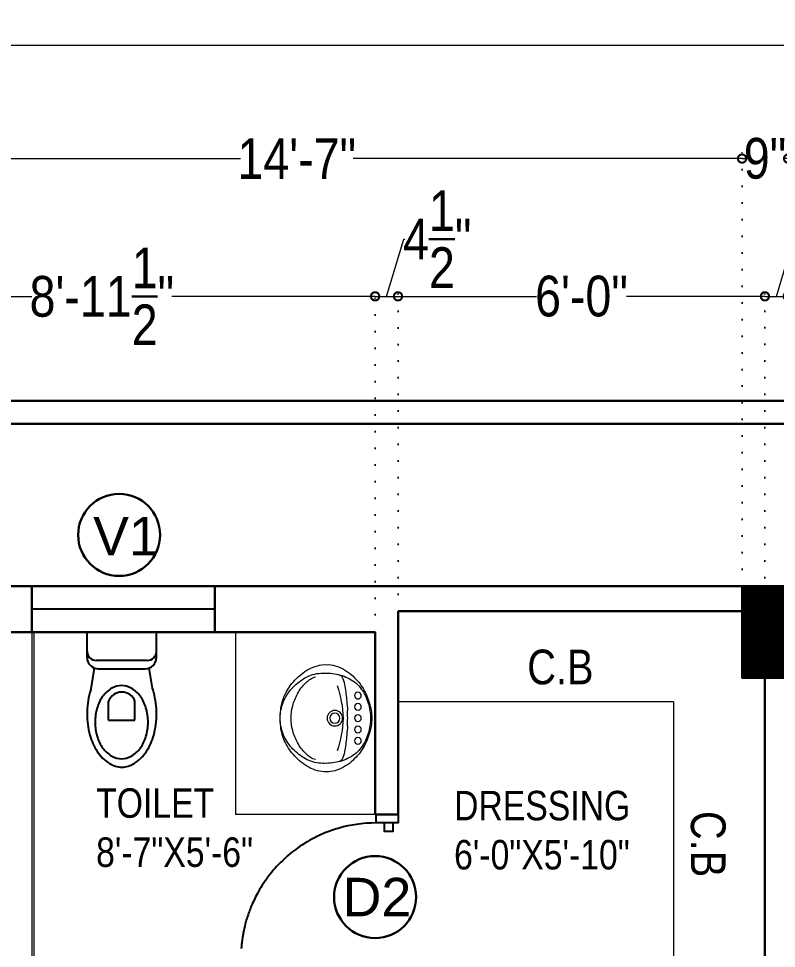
# Model space of a CAD drawing. Extents: x -454308 to 890911, y -14103 to 1343694.
# Drawn here: x 198766.5 to 198915.5, y 662091 to 662273.9 of the extents above; entities that cross this region are included whole.
import ezdxf

# ---------------------------------------------------------------- set-up
doc = ezdxf.new("R2010")
doc.units = 0
doc.header["$MEASUREMENT"] = 0
doc.header["$PDMODE"] = 32
doc.linetypes.add('DOT2', pattern=[3.175, 0, -3.175])
doc.layers.add('A-Door', color=144, linetype='Continuous')
doc.layers.add('ELE', color=7, linetype='Continuous')
for name, color, linetype, lineweight in [('A-Wall', 7, 'Continuous', 30), ('AR- Dim', 159, 'Continuous', 9), ('HATCH', 8, 'Continuous', 20), ('Layer3', 170, 'Continuous', 13), ('P-SANIT', 53, 'Continuous', 9), ('sill', 32, 'Continuous', 25), ('Text', 55, 'Continuous', 25), ('TILE', 252, 'Continuous', 0), ('WINDOW', 147, 'Continuous', 25)]:
    doc.layers.add(name, color=color, linetype=linetype, lineweight=lineweight)
doc.styles.add('AA_03.50', font='ARIALN.TTF', dxfattribs={"height": 8})
doc.styles.add('jag', font='arial.ttf')
doc.styles.get("Standard").update_dxf_attribs({"font": 'stylu.ttf', "height": 7})
doc.dimstyles.new('AA_03.50', dxfattribs={"dimtxt": 9, "dimasz": 3.25, "dimexe": 1.75, "dimexo": 3.375, "dimgap": 0.09, "dimtad": 0, "dimdec": 0, "dimzin": 3, "dimdsep": 46, "dimlunit": 4, "dimtxsty": 'AA_03.50', "dimblk": 'DOTSMALL', "dimcen": 0.09, "dimclre": 7, "dimadec": 0, "dimazin": 0, "dimtfac": 1, "dimtdec": 0, "dimtofl": 0, "dimtmove": 0, "dimatfit": 3, "dimfxl": 1, "dimtolj": 1, "dimtzin": 0, "dimlwd": -1, "dimarcsym": 0})

# ---------------------------------------------------------------- blocks, each defined once
blk = doc.blocks.new('OVALIN PLANTA Nº 2')
at = {"layer": 'P-SANIT'}
for centre, radius in [((-0.1016, -0.162), 0.015), ((-0.0508, -0.162), 0.015), ((0, -0.162), 0.015), ((0.0508, -0.162), 0.015), ((0.1016, -0.162), 0.015), ((0, -0.266), 0.035), ((0, -0.266), 0.0225)]:
    blk.add_circle(centre, radius, dxfattribs=at)
for centre, radius, start, end in [((0.0162, -0.3992), 0.3006, 106.8214, 120.9058), ((0.0169, -0.399), 0.2954, 99.9925, 113.5157), ((0.0034, -0.345), 0.2451, 90.7986, 107.628), ((0.0087, -0.4019), 0.297, 91.669, 98.331), ((-0.0034, -0.345), 0.2451, 72.372, 89.2014), ((-0.0087, -0.4019), 0.297, 81.669, 88.331), ((-0.0169, -0.399), 0.2954, 66.4843, 80.0075), ((-0.0162, -0.3992), 0.3006, 59.0942, 73.1786), ((0.0314, -0.3937), 0.3041, 123.9103, 138.5833), ((-0.0092, -0.3099), 0.2037, 116.7862, 136.849), ((0.0092, -0.3099), 0.2037, 43.151, 63.2138), ((-0.0314, -0.3937), 0.3041, 41.4167, 56.0897), ((-0.0417, -0.3252), 0.2039, 139.4152, 162.642), ((0.0027, -0.2979), 0.2049, 141.5769, 161.5925), ((-0.0021, -0.8268), 0.6186, 92.9716, 96.8438), ((-0.0269, 0.1154), 0.3245, 268.7043, 274.7481), ((0.0269, 0.1154), 0.3245, 265.2519, 271.2957), ((0.0021, -0.8268), 0.6186, 83.1562, 87.0284), ((-0.0027, -0.2979), 0.2049, 18.4075, 38.4231), ((0.0417, -0.3252), 0.2039, 17.358, 40.5848), ((0.0391, -0.3064), 0.2422, 162.407, 179.1897), ((-0.1674, -0.2578), 0.03, 111.7839, 166.7564), ((-0.1217, -0.3722), 0.1532, 97.9638, 111.7839), ((0.0328, -0.8211), 0.594, 93.1697, 107.6655), ((0.0716, -1.7537), 1.5482, 95.4652, 97.9638), ((-0.0328, -0.8211), 0.594, 72.3345, 86.8303), ((-0.0716, -1.7537), 1.5482, 82.0362, 84.5348), ((0.1217, -0.3722), 0.1532, 68.2161, 82.0362), ((0.1674, -0.2578), 0.03, 13.2436, 68.2161), ((-0.0391, -0.3064), 0.2422, 0.8103, 17.593), ((-0.1344, -0.2962), 0.1068, 162.642, 183.6576), ((0.1344, -0.2962), 0.1068, 356.3424, 17.358), ((-0.1066, -0.3091), 0.1345, 177.3925, 195.3301), ((-0.0279, -0.3153), 0.1755, 175.9697, 187.6164), ((0.0279, -0.3153), 0.1755, 352.3836, 4.0303), ((0.1066, -0.3091), 0.1345, 344.6699, 2.6075), ((-0.0596, -0.2962), 0.1833, 195.3301, 221.2175), ((-0.0259, -0.3151), 0.1776, 187.6164, 210.8024), ((-0.0995, -0.3288), 0.0902, 195.555, 227.7101), ((0.0995, -0.3288), 0.0902, 312.2899, 344.445), ((0.0259, -0.3151), 0.1776, 329.1976, 352.3836), ((0.0596, -0.2962), 0.1833, 318.7825, 344.6699), ((0.0069, -0.2583), 0.2587, 217.8305, 235.1979), ((0.0739, -0.241), 0.3015, 213.186, 226.814), ((-0.031, -0.2788), 0.1741, 222.0906, 243.055), ((0.031, -0.2788), 0.1741, 296.945, 317.9094), ((-0.0739, -0.241), 0.3015, 313.186, 326.814), ((-0.0069, -0.2583), 0.2587, 304.8021, 322.1695), ((-0.01, -0.258), 0.2024, 240.4039, 257.0248), ((-0.0057, -0.3022), 0.1609, 252.0048, 272.03), ((0.0057, -0.3022), 0.1609, 267.97, 287.9952), ((0.01, -0.258), 0.2024, 282.9752, 299.5961), ((-0.0155, -0.2956), 0.2153, 234.441, 254.5665), ((0.0049, -0.306), 0.2069, 228.423, 248.4383), ((0.0028, -0.3035), 0.2085, 249.2189, 269.2227), ((-0.0028, -0.3035), 0.2085, 270.7773, 290.7811), ((-0.0049, -0.306), 0.2069, 291.5617, 311.577), ((0.0155, -0.2956), 0.2153, 285.4335, 305.559), ((0, -0.2078), 0.3042, 256.1489, 270.0051), ((0, -0.2078), 0.3042, 269.9949, 283.8511)]:
    blk.add_arc(centre, radius, start, end, dxfattribs=at)
blk = doc.blocks.new('EGVSVS')
at = {"layer": 'A-Wall'}
h = blk.add_hatch(dxfattribs=at)
h.set_pattern_fill('ANSI31', color=256, style=0)
h.set_pattern_definition([(45, (0, 0), (-0.088388347648, 0.088388347648), [])])
h.paths.add_polyline_path([(188258.49, 672097.51), (188258.49, 672106.51), (188240.49, 672106.51), (188240.49, 672097.51)])
blk.add_lwpolyline([(188240.49, 672106.51), (188258.49, 672106.51), (188258.49, 672097.51), (188240.49, 672097.51)], close=True, dxfattribs=at)
blk = doc.blocks.new('qwewerer')
at = {"layer": 'ELE', "color": 30}
for p, q in [((5777.8647, -153.8252), (5777.8647, -153.9319)), ((5778.0138, -153.8252), (5778.0138, -153.9319)), ((5778.0724, -154.1163), (5777.8062, -154.1163)), ((5777.7423, -154.1802), (5777.7423, -154.3243)), ((5777.7955, -154.1632), (5778.083, -154.1632)), ((5778.1363, -154.1802), (5778.1363, -154.3243)), ((5778.1363, -154.3243), (5777.7423, -154.3243))]:
    blk.add_line(p, q, dxfattribs=at)
for points in [[(5777.9393, -153.5586, 0.142494), (5777.8688, -153.5791, 0.10717), (5777.8, -153.6472, 0.078641), (5777.7582, -153.7405, 0.066012), (5777.7423, -153.8609, 0.066012), (5777.7582, -153.9814, 0.019964), (5777.766, -154.0063, 0.10717)], [(5778.1136, -154.0031, 0.017373), (5778.1203, -153.9814, 0.066012), (5778.1363, -153.8609, 0.066012), (5778.1203, -153.7405, 0.078641), (5778.0786, -153.6472, 0.10717), (5778.0098, -153.5791, 0.142494), (5777.9393, -153.5586, 0.142494)]]:
    blk.add_lwpolyline(points, format="xyb", dxfattribs=at)
blk.add_lwpolyline([(5777.9404, -153.6057, 0.130744), (5777.8857, -153.6203, 0.106529), (5777.8342, -153.6665, 0.083979), (5777.8023, -153.7312, 0.07291), (5777.7903, -153.8133, 0.07291), (5777.8023, -153.8954, 0.083979), (5777.8342, -153.9601, 0.106529), (5777.8857, -154.0063, 0.130744), (5777.9404, -154.0209, 0.130744), (5777.9952, -154.0063, 0.106529), (5778.0466, -153.9601, 0.083979), (5778.0785, -153.8954, 0.07291), (5778.0906, -153.8133, 0.07291), (5778.0785, -153.7312, 0.083979), (5778.0466, -153.6665, 0.106529), (5777.9952, -153.6203, 0.130744)], format="xyb", close=True, dxfattribs=at)
for points in [[(5778.0138, -153.8252), (5777.8647, -153.8252)], [(5777.766, -154.0063), (5777.7846, -154.1201)], [(5778.1136, -154.0031), (5778.0941, -154.1201)]]:
    blk.add_lwpolyline(points, dxfattribs=at)
for centre, radius, start, end in [((5777.9393, -153.9044), 0.0794, 200.2256, 339.7744), ((5777.8062, -154.1802), 0.0639, 90, 180), ((5778.0724, -154.1802), 0.0639, 0, 90), ((5777.7955, -154.2165), 0.0532, 90, 180), ((5778.083, -154.2165), 0.0532, 0, 90)]:
    blk.add_arc(centre, radius, start, end, dxfattribs=at)
at = {"layer": 'TILE', "linetype": 'Continuous', "lineweight": 5}
for p, q in [((5777.8787, -153.9551), (5777.8787, -153.9559)), ((5778.0984, -154.0945), (5778.0984, -154.1148))]:
    blk.add_line(p, q, dxfattribs=at)
blk = doc.blocks.new('_DotSmall')
at = {"color": 0, "linetype": 'ByBlock', "const_width": 0.5}
blk.add_lwpolyline([(-0.0625, 0, 1), (0.0625, 0, 1)], format="xyb", close=True, dxfattribs=at)
blk = doc.blocks.new('*D194')
at = {"layer": 'AR- Dim', "color": 7, "linetype": 'DOT2', "lineweight": -2, "transparency": 16777216}
for p, q in [((198729.08, 662197.61), (198729.08, 662221.06)), ((198836.58, 662156.69), (198836.58, 662221.06))]:
    blk.add_line(p, q, dxfattribs=at)
at = {"layer": 'AR- Dim', "color": 0, "transparency": 16777216}
for p, q in [((198729.08, 662219.31), (198769.06, 662219.31)), ((198836.58, 662219.31), (198796.6, 662219.31))]:
    blk.add_line(p, q, dxfattribs=at)
at = {"layer": 'DEFPOINTS', "color": 0, "lineweight": 30, "transparency": 16777216}
for p in [(198836.58, 662219.31), (198729.08, 662194.23), (198836.58, 662153.31)]:
    blk.add_point(p, dxfattribs=at)
at = {"layer": 'AR- Dim', "color": 0, "transparency": 16777216, "xscale": 3.25, "yscale": 3.25, "zscale": 3.25, "rotation": 180}
blk.add_blockref('_DotSmall', (198729.08, 662219.31), dxfattribs=at)
at = {"layer": 'AR- Dim', "color": 0, "transparency": 16777216, "xscale": 3.25, "yscale": 3.25, "zscale": 3.25}
blk.add_blockref('_DotSmall', (198836.58, 662219.31), dxfattribs=at)
at = {"layer": 'AR- Dim', "color": 0, "lineweight": 30, "transparency": 16777216, "insert": (198782.83, 662219.31), "char_height": 8, "attachment_point": 5, "style": 'AA_03.50'}
blk.add_mtext('\\A1;8\'-11{\\H1.000000x;\\S1/2;}"', dxfattribs=at)
blk = doc.blocks.new('*D195')
at = {"layer": 'AR- Dim', "color": 0, "transparency": 16777216}
for p, q in [((198838.83, 662219.31), (198842.21, 662230.56)), ((198842.21, 662230.56), (198842.39, 662230.56)), ((198836.58, 662219.31), (198841.08, 662219.31))]:
    blk.add_line(p, q, dxfattribs=at)
at = {"layer": 'AR- Dim', "color": 7, "linetype": 'DOT2', "lineweight": -2, "transparency": 16777216}
for p, q in [((198836.58, 662156.69), (198836.58, 662221.06)), ((198841.08, 662160.74), (198841.08, 662221.06))]:
    blk.add_line(p, q, dxfattribs=at)
at = {"layer": 'DEFPOINTS', "color": 0, "lineweight": 30, "transparency": 16777216}
for p in [(198841.08, 662219.31), (198841.08, 662157.36), (198836.58, 662153.31)]:
    blk.add_point(p, dxfattribs=at)
at = {"layer": 'AR- Dim', "color": 0, "transparency": 16777216, "xscale": 3.25, "yscale": 3.25, "zscale": 3.25, "rotation": 180}
blk.add_blockref('_DotSmall', (198836.58, 662219.31), dxfattribs=at)
at = {"layer": 'AR- Dim', "color": 0, "transparency": 16777216, "xscale": 3.25, "yscale": 3.25, "zscale": 3.25}
blk.add_blockref('_DotSmall', (198841.08, 662219.31), dxfattribs=at)
at = {"layer": 'AR- Dim', "color": 0, "lineweight": 30, "transparency": 16777216, "insert": (198848.79, 662230.56), "char_height": 8, "attachment_point": 5, "style": 'AA_03.50'}
blk.add_mtext('\\A1;4{\\H1.000000x;\\S1/2;}"', dxfattribs=at)
blk = doc.blocks.new('*D196')
at = {"layer": 'AR- Dim', "color": 7, "linetype": 'DOT2', "lineweight": -2, "transparency": 16777216}
for p, q in [((198841.08, 662160.74), (198841.08, 662221.06)), ((198913.25, 662147.65), (198913.25, 662221.06))]:
    blk.add_line(p, q, dxfattribs=at)
at = {"layer": 'AR- Dim', "color": 0, "transparency": 16777216}
for p, q in [((198841.08, 662219.31), (198868.33, 662219.31)), ((198913.25, 662219.31), (198886.01, 662219.31))]:
    blk.add_line(p, q, dxfattribs=at)
at = {"layer": 'DEFPOINTS', "color": 0, "lineweight": 30, "transparency": 16777216}
for p in [(198913.25, 662219.31), (198841.08, 662157.36), (198913.25, 662144.27)]:
    blk.add_point(p, dxfattribs=at)
at = {"layer": 'AR- Dim', "color": 0, "transparency": 16777216, "xscale": 3.25, "yscale": 3.25, "zscale": 3.25, "rotation": 180}
blk.add_blockref('_DotSmall', (198841.08, 662219.31), dxfattribs=at)
at = {"layer": 'AR- Dim', "color": 0, "transparency": 16777216, "xscale": 3.25, "yscale": 3.25, "zscale": 3.25}
blk.add_blockref('_DotSmall', (198913.25, 662219.31), dxfattribs=at)
at = {"layer": 'AR- Dim', "color": 0, "lineweight": 30, "transparency": 16777216, "insert": (198877.17, 662219.31), "char_height": 8, "attachment_point": 5, "style": 'AA_03.50'}
blk.add_mtext('\\A1;6\'-0"', dxfattribs=at)
blk = doc.blocks.new('*D197')
at = {"layer": 'AR- Dim', "color": 0, "transparency": 16777216}
for p, q in [((198915.5, 662219.31), (198918.88, 662230.56)), ((198918.88, 662230.56), (198919.06, 662230.56)), ((198913.25, 662219.31), (198917.75, 662219.31))]:
    blk.add_line(p, q, dxfattribs=at)
at = {"layer": 'AR- Dim', "color": 7, "linetype": 'DOT2', "lineweight": -2, "transparency": 16777216}
for p, q in [((198913.25, 662147.65), (198913.25, 662221.06)), ((198917.75, 662147.65), (198917.75, 662221.06))]:
    blk.add_line(p, q, dxfattribs=at)
at = {"layer": 'DEFPOINTS', "color": 0, "lineweight": 30, "transparency": 16777216}
for p in [(198917.75, 662219.31), (198913.25, 662144.27), (198917.75, 662144.27)]:
    blk.add_point(p, dxfattribs=at)
at = {"layer": 'AR- Dim', "color": 0, "transparency": 16777216, "xscale": 3.25, "yscale": 3.25, "zscale": 3.25, "rotation": 180}
blk.add_blockref('_DotSmall', (198913.25, 662219.31), dxfattribs=at)
at = {"layer": 'AR- Dim', "color": 0, "transparency": 16777216, "xscale": 3.25, "yscale": 3.25, "zscale": 3.25}
blk.add_blockref('_DotSmall', (198917.75, 662219.31), dxfattribs=at)
at = {"layer": 'AR- Dim', "color": 0, "lineweight": 30, "transparency": 16777216, "insert": (198925.46, 662230.56), "char_height": 8, "attachment_point": 5, "style": 'AA_03.50'}
blk.add_mtext('\\A1;4{\\H1.000000x;\\S1/2;}"', dxfattribs=at)
blk = doc.blocks.new('*D209')
at = {"layer": 'AR- Dim', "color": 7, "linetype": 'DOT2', "lineweight": -2, "transparency": 16777216}
for p, q in [((198733.58, 662165.65), (198733.58, 662248.16)), ((198908.75, 662165.65), (198908.75, 662248.16))]:
    blk.add_line(p, q, dxfattribs=at)
at = {"layer": 'AR- Dim', "color": 0, "transparency": 16777216}
for p, q in [((198733.58, 662246.41), (198810.11, 662246.41)), ((198908.75, 662246.41), (198832.23, 662246.41))]:
    blk.add_line(p, q, dxfattribs=at)
at = {"layer": 'DEFPOINTS', "color": 0, "lineweight": 30, "transparency": 16777216}
for p in [(198908.75, 662246.41), (198733.58, 662162.27), (198908.75, 662162.27)]:
    blk.add_point(p, dxfattribs=at)
at = {"layer": 'AR- Dim', "color": 0, "transparency": 16777216, "xscale": 3.25, "yscale": 3.25, "zscale": 3.25, "rotation": 180}
blk.add_blockref('_DotSmall', (198733.58, 662246.41), dxfattribs=at)
at = {"layer": 'AR- Dim', "color": 0, "transparency": 16777216, "xscale": 3.25, "yscale": 3.25, "zscale": 3.25}
blk.add_blockref('_DotSmall', (198908.75, 662246.41), dxfattribs=at)
at = {"layer": 'AR- Dim', "color": 0, "lineweight": 30, "transparency": 16777216, "insert": (198821.17, 662246.41), "char_height": 8, "attachment_point": 5, "style": 'AA_03.50'}
blk.add_mtext('\\A1;14\'-7"', dxfattribs=at)
blk = doc.blocks.new('*D210')
at = {"layer": 'AR- Dim', "color": 7, "linetype": 'DOT2', "lineweight": -2, "transparency": 16777216}
for p, q in [((198908.75, 662165.65), (198908.75, 662248.16)), ((198917.8, 662165.65), (198917.8, 662248.16))]:
    blk.add_line(p, q, dxfattribs=at)
at = {"layer": 'AR- Dim', "color": 0, "transparency": 16777216}
for p, q in [((198908.75, 662246.41), (198909.41, 662246.41)), ((198917.8, 662246.41), (198917.14, 662246.41))]:
    blk.add_line(p, q, dxfattribs=at)
at = {"layer": 'DEFPOINTS', "color": 0, "lineweight": 30, "transparency": 16777216}
for p in [(198917.8, 662246.41), (198908.75, 662162.27), (198917.8, 662162.27)]:
    blk.add_point(p, dxfattribs=at)
at = {"layer": 'AR- Dim', "color": 0, "transparency": 16777216, "xscale": 3.25, "yscale": 3.25, "zscale": 3.25, "rotation": 180}
blk.add_blockref('_DotSmall', (198908.75, 662246.41), dxfattribs=at)
at = {"layer": 'AR- Dim', "color": 0, "transparency": 16777216, "xscale": 3.25, "yscale": 3.25, "zscale": 3.25}
blk.add_blockref('_DotSmall', (198917.8, 662246.41), dxfattribs=at)
at = {"layer": 'AR- Dim', "color": 0, "lineweight": 30, "transparency": 16777216, "insert": (198913.27, 662246.41), "char_height": 8, "attachment_point": 5, "style": 'AA_03.50'}
blk.add_mtext('\\A1;9"', dxfattribs=at)
blk = doc.blocks.new('*D219')
at = {"layer": 'AR- Dim', "color": 7, "linetype": 'DOT2', "lineweight": -2, "transparency": 16777216}
for p, q in [((198724.58, 662202.11), (198724.58, 662270.45)), ((199444.53, 662202.11), (199444.53, 662270.45))]:
    blk.add_line(p, q, dxfattribs=at)
at = {"layer": 'AR- Dim', "color": 0, "transparency": 16777216}
for p, q in [((198724.58, 662268.7), (199073.17, 662268.7)), ((199444.53, 662268.7), (199095.94, 662268.7))]:
    blk.add_line(p, q, dxfattribs=at)
at = {"layer": 'DEFPOINTS', "color": 0, "lineweight": 30, "transparency": 16777216}
for p in [(199444.53, 662268.7), (198724.58, 662198.73), (199444.53, 662198.73)]:
    blk.add_point(p, dxfattribs=at)
at = {"layer": 'AR- Dim', "color": 0, "transparency": 16777216, "xscale": 3.25, "yscale": 3.25, "zscale": 3.25, "rotation": 180}
blk.add_blockref('_DotSmall', (198724.58, 662268.7), dxfattribs=at)
at = {"layer": 'AR- Dim', "color": 0, "transparency": 16777216, "xscale": 3.25, "yscale": 3.25, "zscale": 3.25}
blk.add_blockref('_DotSmall', (199444.53, 662268.7), dxfattribs=at)
at = {"layer": 'AR- Dim', "color": 0, "lineweight": 30, "transparency": 16777216, "insert": (199084.56, 662268.7), "char_height": 8, "attachment_point": 5, "style": 'AA_03.50'}
blk.add_mtext('\\A1;60\'-0"', dxfattribs=at)

msp = doc.modelspace()

# ---------------------------------------------------------------- linework, layer by layer
at = {"layer": 'A-Door'}
msp.add_lwpolyline([(198841.083, 662117.38), (198841.083, 662115.719), (198836.764, 662115.719), (198836.764, 662117.38), (198841.083, 662117.38), (198841.083, 662115.719), (198840.086, 662115.719), (198840.086, 662114.057), (198838.425, 662114.057), (198838.425, 662115.719), (198836.764, 662115.719), (198835.893, 662115.704), (198835.411, 662115.684), (198834.934, 662115.656), (198834.293, 662115.604), (198833.82, 662115.555), (198833.367, 662115.501), (198832.937, 662115.442), (198832.507, 662115.376), (198832.073, 662115.302), (198831.647, 662115.222), (198831.177, 662115.125), (198830.884, 662115.06), (198830.376, 662114.94), (198829.875, 662114.811), (198829.329, 662114.658), (198828.943, 662114.542), (198828.556, 662114.42), (198828.027, 662114.242), (198827.666, 662114.113), (198827.104, 662113.901), (198826.706, 662113.742), (198826.289, 662113.568), (198825.952, 662113.42), (198825.604, 662113.262), (198825.126, 662113.035), (198824.756, 662112.852), (198824.257, 662112.592), (198823.75, 662112.315), (198823.341, 662112.081), (198822.758, 662111.729), (198822.502, 662111.568), (198822.18, 662111.36), (198821.722, 662111.053), (198821.308, 662110.763), (198820.956, 662110.507), (198820.587, 662110.229), (198820.223, 662109.945), (198819.813, 662109.612), (198819.346, 662109.216), (198819.054, 662108.959), (198818.604, 662108.548), (198818.333, 662108.29), (198817.97, 662107.934), (198817.668, 662107.627), (198817.438, 662107.387), (198817.205, 662107.136), (198816.897, 662106.797), (198816.555, 662106.404), (198816.232, 662106.019), (198815.873, 662105.572), (198815.48, 662105.06), (198815.185, 662104.657), (198814.874, 662104.216), (198814.575, 662103.772), (198814.368, 662103.453), (198814.1, 662103.025), (198813.845, 662102.599), (198813.615, 662102.2), (198813.412, 662101.834), (198813.244, 662101.52), (198813.056, 662101.157), (198812.901, 662100.845), (198812.76, 662100.554), (198812.633, 662100.281), (198812.487, 662099.96), (198812.38, 662099.717), (198812.274, 662099.469), (198812.162, 662099.2), (198812.042, 662098.901), (198811.939, 662098.636), (198811.842, 662098.377), (198811.701, 662097.989), (198811.701, 662097.989), (198811.589, 662097.666), (198811.51, 662097.429), (198811.431, 662097.182), (198811.431, 662097.182), (198811.314, 662096.806), (198811.244, 662096.567), (198811.244, 662096.567), (198811.168, 662096.301), (198811.168, 662096.301), (198811.1, 662096.053), (198811.1, 662096.053), (198811.031, 662095.792), (198811.031, 662095.792), (198810.931, 662095.395), (198810.931, 662095.395), (198810.836, 662094.985), (198810.836, 662094.985), (198810.741, 662094.549), (198810.654, 662094.11), (198810.626, 662093.962), (198810.606, 662093.853), (198810.574, 662093.672), (198810.551, 662093.537), (198810.52, 662093.345), (198810.505, 662093.252), (198810.482, 662093.104), (198810.469, 662093.019), (198810.455, 662092.917), (198810.437, 662092.789), (198810.421, 662092.674), (198810.41, 662092.595), (198810.398, 662092.5), (198810.386, 662092.408), (198810.374, 662092.305), (198810.36, 662092.19), (198810.347, 662092.074), (198810.327, 662091.886), (198810.312, 662091.74), (198810.3, 662091.611), (198810.286, 662091.452), (198810.279, 662091.373), (198810.27, 662091.264), (198810.26, 662091.134), (198810.251, 662091.018)], dxfattribs=at)
at = {"layer": 'A-Wall'}
for p, q in [((198724.583, 662198.732), (199444.533, 662198.732)), ((198769.083, 662162.273), (198769.083, 662153.273)), ((198805.083, 662162.273), (198805.083, 662153.273)), ((198841.083, 662157.362), (198841.083, 662117.38)), ((198913.254, 662157.362), (198841.083, 662157.362)), ((198913.254, 662157.362), (198913.254, 662086.979)), ((198836.583, 662153.314), (198836.583, 662117.38)), ((198841.083, 662117.38), (198836.583, 662117.38))]:
    msp.add_line(p, q, dxfattribs=at)
for points in [[(198729.083, 662194.232), (199440.054, 662194.232), (199440.054, 661711.41)], [(198917.754, 662162.273), (198724.583, 662162.273), (198724.561, 661706.931)], [(198836.583, 662153.273), (198733.583, 662153.273), (198733.583, 662087.479), (198841.083, 662087.479)]]:
    msp.add_lwpolyline(points, dxfattribs=at)
at = {"layer": 'ELE', "linetype": 'ByBlock', "lineweight": 30}
for centre in [(198786.232, 662172.375), (198836.574, 662101.139)]:
    msp.add_circle(centre, 8.062, dxfattribs=at)
at = {"layer": 'HATCH'}
for p, q in [((198809.1, 662153.314), (198809.101, 662117.38)), ((198895.254, 662139.526), (198841.083, 662139.526)), ((198895.254, 662139.526), (198895.254, 662086.979)), ((198836.583, 662117.38), (198809.101, 662117.38))]:
    msp.add_line(p, q, dxfattribs=at)
at = {"layer": 'Layer3'}
for p, q in [((198769.083, 662153.273), (198769.083, 662087.479)), ((198769.483, 662153.273), (198769.483, 662087.479))]:
    msp.add_line(p, q, dxfattribs=at)
at = {"layer": 'sill'}
for p, q in [((198805.083, 662162.273), (198769.083, 662162.273)), ((198769.083, 662153.273), (198805.083, 662153.273))]:
    msp.add_line(p, q, dxfattribs=at)
at = {"layer": 'WINDOW'}
msp.add_line((198805.083, 662157.773), (198769.083, 662157.773), dxfattribs=at)

# ---------------------------------------------------------------- block references
at = {"layer": 'A-Wall', "rotation": 270}
msp.add_blockref('EGVSVS', (-473188.752, 850402.766), dxfattribs=at)
at = {"layer": 'ELE', "xscale": 34.69827985391021, "yscale": 34.69827985391021, "zscale": 34.69827985391021, "rotation": 180}
msp.add_blockref('qwewerer', (399271.308, 656798.485), dxfattribs=at)
at = {"layer": 'P-SANIT', "xscale": -43.70907628163695, "yscale": 43.70907628163695, "zscale": 43.70907628163695, "rotation": 270}
msp.add_blockref('OVALIN PLANTA Nº 2', (198840.284, 662136.32), dxfattribs=at)

# ---------------------------------------------------------------- texts
at = {"layer": 'Text', "char_height": 7.57161, "width": 212.54385, "attachment_point": 1, "style": 'jag'}
for s, insert in [('V1{\\H0.8193x; }^I', (198781.114, 662175.928)), ('D2{\\H0.8193x; }^I', (198830.179, 662104.923))]:
    msp.add_mtext(s, dxfattribs=dict(at, insert=insert))
at = {"layer": 'Text', "attachment_point": 4}
for s, insert, char_height, width in [('{\\fArial Narrow|b0|i0|c1|p15;C.B}', (198866.502, 662146.351), 6.82192, 104.30137), ('{\\fArial Narrow|b0|i0|c0|p15;TOILET\\P8\'-7"X5\'-6"}', (198781.697, 662114.761), 5.79452, 35.50685), ('{\\fArial Narrow|b0|i0|c0|p15;DRESSING\\P6\'-0"X5\'-10"}', (198852.106, 662114.261), 5.79452, 35.50685)]:
    msp.add_mtext(s, dxfattribs=dict(at, insert=insert, char_height=char_height, width=width))
at = {"layer": 'Text', "insert": (198902.049, 662118.069), "char_height": 6.82192, "width": 104.30137, "attachment_point": 4, "rotation": 270}
msp.add_mtext('{\\fArial Narrow|b0|i0|c1|p15;C.B}', dxfattribs=at)

# ---------------------------------------------------------------- dimensions: what is measured, and where the dimension line sits
at = {"layer": 'AR- Dim', "lineweight": 30}
for base, p1, p2, override, picture, middle in [((199444.5331, 662268.6958), (198724.5825, 662198.732), (199444.5331, 662198.7323), {"dimtxt": 8, "dimdec": 1, "dimtdec": 1, "dimfxl": 0.1}, '*D219', (199084.5578, 662268.6958)), ((198908.754, 662246.409), (198733.583, 662162.273), (198908.754, 662162.273), {"dimtxt": 8, "dimdec": 1, "dimtdec": 1, "dimtmove": 1, "dimfxl": 0.1}, '*D209', (198821.168, 662246.409)), ((198917.795, 662246.409), (198908.754, 662162.273), (198917.795, 662162.273), {"dimtxt": 8, "dimdec": 1, "dimtdec": 1, "dimtmove": 1, "dimfxl": 0.1}, '*D210', (198913.274, 662246.409)), ((198841.083, 662219.308), (198836.583, 662153.314), (198841.083, 662157.362), {"dimtxt": 8, "dimdec": 1, "dimtdec": 1, "dimtmove": 1, "dimfxl": 0.1}, '*D195', (198842.478, 662230.559)), ((198917.754, 662219.308), (198913.254, 662144.273), (198917.754, 662144.273), {"dimtxt": 8, "dimdec": 1, "dimtdec": 1, "dimtmove": 1, "dimfxl": 0.1}, '*D197', (198919.149, 662230.559)), ((198836.583, 662219.308), (198729.083, 662194.232), (198836.583, 662153.314), {"dimtxt": 8, "dimdec": 1, "dimtdec": 1, "dimtmove": 1, "dimfxl": 0.1}, '*D194', (198782.833, 662219.308)), ((198913.254, 662219.308), (198841.083, 662157.362), (198913.254, 662144.273), {"dimtxt": 8, "dimdec": 1, "dimtdec": 1, "dimtmove": 1, "dimfxl": 0.1}, '*D196', (198877.168, 662219.308))]:
    dim = msp.add_linear_dim(base=base, p1=p1, p2=p2, dimstyle='AA_03.50', override=override, dxfattribs=at)
    dim.commit()
    dim.dimension.update_dxf_attribs({"geometry": picture, "text_midpoint": middle})

doc.saveas('drawing.dxf')
